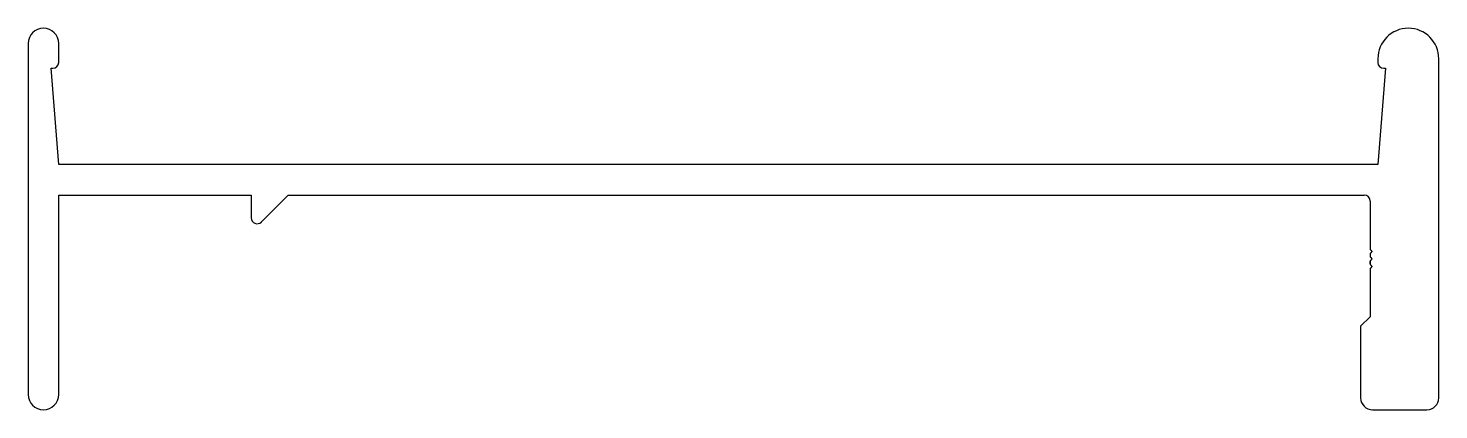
# Model space of a CAD drawing. Extents: x -94 to 94, y 1 to 52.
import ezdxf

# ---------------------------------------------------------------- set-up
doc = ezdxf.new("R2010")
doc.units = 0
doc.header["$MEASUREMENT"] = 0
doc.layers.get('0').update_dxf_attribs({"linetype": 'CONTINUOUS'})

msp = doc.modelspace()

# ---------------------------------------------------------------- linework, layer by layer
at = {"color": 7}
for p, q in [((-94.18, 50.01), (-94.18, 3.27)), ((-90.12, 47.49), (-90.12, 50.01)), ((85.65, 47.97), (85.65, 47.49)), ((93.78, 2.81), (93.78, 47.97)), ((-90.12, 33.88), (-91.13, 46.7)), ((-91.13, 46.7), (-90.9, 46.7)), ((86.67, 46.7), (85.65, 33.88)), ((86.44, 46.7), (86.67, 46.7)), ((85.65, 33.88), (-90.12, 33.88)), ((-90.12, 3.27), (-90.12, 29.81)), ((-90.12, 29.81), (-64.46, 29.81)), ((-64.46, 29.81), (-64.46, 26.79)), ((-63.12, 26.23), (-59.58, 29.77)), ((-59.58, 29.77), (-59.54, 29.81)), ((-59.54, 29.81), (83.85, 29.81)), ((84.64, 29.02), (84.64, 22.68)), ((84.64, 22.68), (84.64, 22.68)), ((84.64, 21.97), (84.64, 21.68)), ((84.64, 20.97), (84.64, 20.68)), ((84.64, 20.68), (84.64, 20.97)), ((84.64, 20.97), (84.64, 20.68)), ((84.64, 20.68), (84.64, 20.97)), ((84.64, 20.97), (84.64, 20.68)), ((84.71, 22.5), (84.88, 22.33)), ((84.88, 22.32), (84.71, 22.15)), ((84.71, 21.5), (84.88, 21.33)), ((84.88, 21.32), (84.71, 21.15)), ((84.64, 19.97), (84.64, 19.97)), ((84.64, 19.97), (84.64, 19.97)), ((84.64, 19.97), (84.64, 13.63)), ((84.71, 20.5), (84.88, 20.33)), ((84.88, 20.32), (84.71, 20.15)), ((84.64, 13.63), (83.37, 12.36)), ((83.37, 12.36), (83.37, 2.81)), ((84.94, 1.24), (92.21, 1.24))]:
    msp.add_line(p, q, dxfattribs=at)
for centre, radius, start, end in [((-92.15, 50.01), 2.03, 0, 180), ((89.72, 47.97), 4.06, 0, 180), ((-90.9, 47.49), 0.787, 270, 0), ((86.44, 47.49), 0.787, 180, 270), ((83.85, 29.02), 0.79, 0, 90), ((-63.67, 26.79), 0.787, 180, 315.0011), ((84.89, 22.68), 0.25, 180, 225), ((84.89, 21.97), 0.25, 135, 180), ((84.89, 21.68), 0.25, 180, 225), ((84.89, 20.97), 0.25, 135, 180), ((84.89, 20.68), 0.25, 180, 225), ((84.88, 22.33), 0.008, 315, 45), ((84.88, 21.33), 0.008, 315, 45), ((84.89, 19.97), 0.25, 135, 180), ((84.88, 20.33), 0.008, 315, 45), ((-92.15, 3.27), 2.03, 180.0003, 359.9997), ((84.94, 2.81), 1.57, 180, 270), ((92.21, 2.81), 1.57, 270, 0)]:
    msp.add_arc(centre, radius, start, end, dxfattribs=at)

doc.saveas('drawing.dxf')
